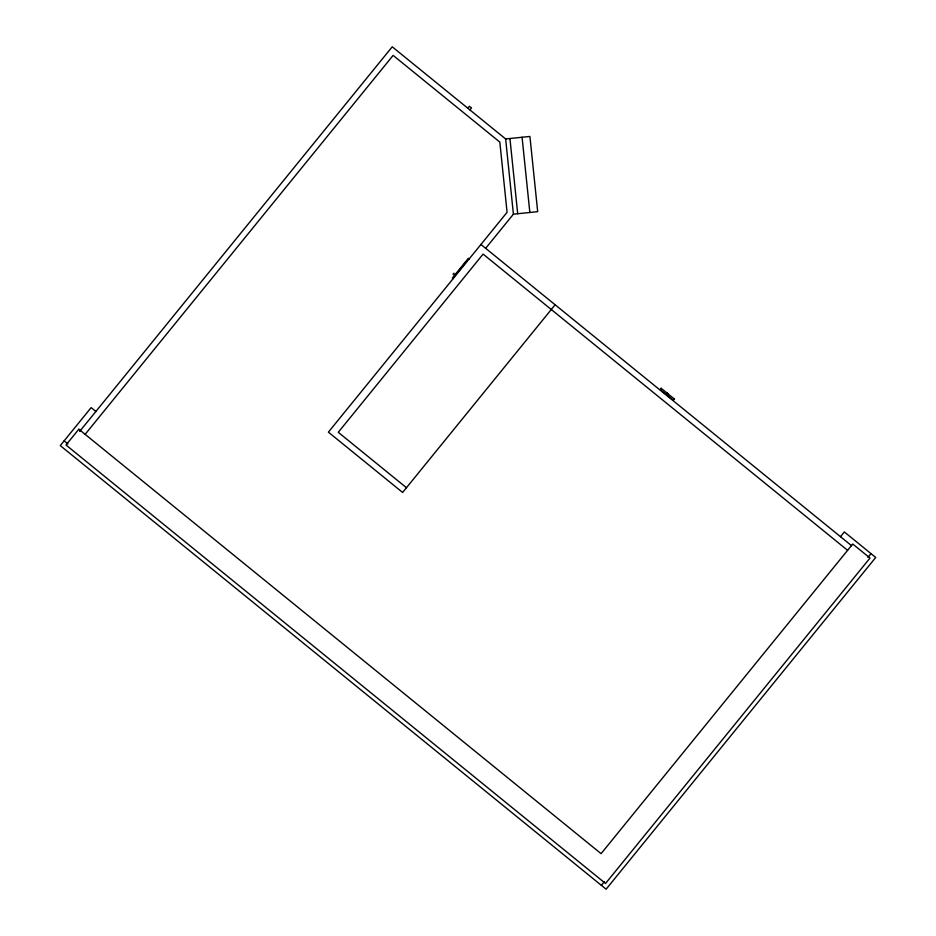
<?xml version="1.0" encoding="UTF-8"?>
<svg xmlns="http://www.w3.org/2000/svg" width="936" height="936" viewBox="0 0 936 936"><rect width="100%" height="100%" fill="white"/><g stroke="black" fill="none" stroke-linecap="round" stroke-linejoin="round"><path stroke-width="1.4" d="M79.665 431.414L392.231 46.8L505.639 138.961L513.408 214.18L485.655 248.321M85.141 434.351L393.12 55.388L499.824 142.096L507.078 212.296L328.396 432.151L402.609 492.453L555.13 304.773M467.813 108.225L469.416 106.248L471.498 107.932L469.884 109.91M453.036 274.353L453.995 273.172M454.393 275.102L455.001 274.353M454.639 275.605L455.738 274.26M454.908 275.687L466.584 261.32M456.698 273.733L457.985 272.154M660.243 389.622L661.261 388.381M665.987 394.278L666.994 393.038M666.233 394.489L667.251 393.237M667.192 395.261L668.199 394.021M667.415 395.448L668.433 394.208M673.253 400.187L674.259 398.947M840.493 536.691L844.342 531.952L875.722 557.458L606.118 889.2L60.278 445.606L91.143 407.616L95.882 411.466M601.392 885.351L604.469 881.56M867.906 557.388L870.995 553.609M505.639 138.961L529.916 136.445L537.685 211.665L513.408 214.18M661.027 388.183L674.493 399.134M660.02 389.435L673.487 400.374M480.928 244.471L851.596 545.711M847.606 550.321L483.093 254.101L338.27 432.303L406.458 487.714M469.158 258.956L468.363 258.313L452.334 278.05L453.118 278.682M453.609 276.471L454.405 277.103M64.128 440.868L67.907 443.945M522.077 137.253L529.846 212.484M509.933 138.516L517.702 213.736M78.823 429.226L66 445.01L605.533 883.479L870 558.043L852.731 544.015L601.087 853.655L78.823 429.226M667.146 393.682L667.263 394.805L667.146 393.682"/></g></svg>
